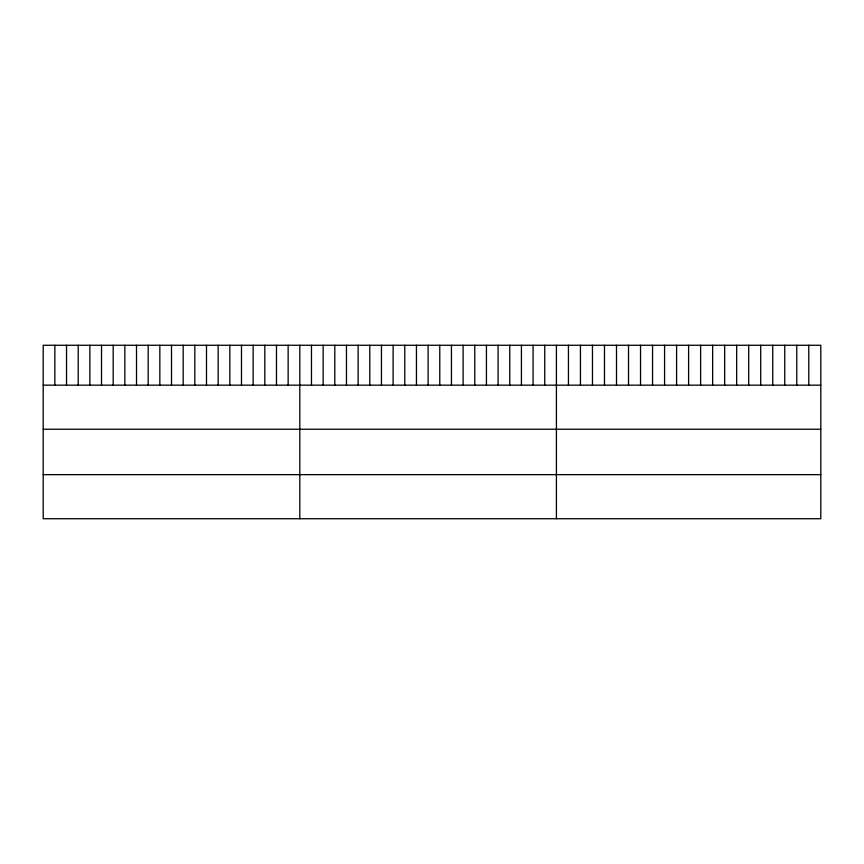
<?xml version="1.0" encoding="UTF-8"?>
<svg xmlns="http://www.w3.org/2000/svg" width="864" height="864" viewBox="0 0 864 864"><rect width="100%" height="100%" fill="white"/><g stroke="black" fill="none" stroke-linecap="round" stroke-linejoin="round"><path stroke-width="1.3" d="M820.8 385.16L820.8 518.735L43.2 518.735L43.2 345.265L820.8 345.265L820.8 385.16L43.2 385.16M43.2 429.235L820.8 429.235M43.2 474.649L820.8 474.649M808.78 345.265L808.78 385.16M796.77 345.265L796.77 385.16M784.75 345.265L784.75 385.16M772.729 345.265L772.729 385.16M760.709 345.265L760.709 385.16M748.699 345.265L748.699 385.16M736.679 345.265L736.679 385.16M724.658 345.265L724.658 385.16M712.638 345.265L712.638 385.16M700.628 345.265L700.628 385.16M688.608 345.265L688.608 385.16M676.588 345.265L676.588 385.16M664.578 345.265L664.578 385.16M652.558 345.265L652.558 385.16M640.537 345.265L640.537 385.16M628.517 345.265L628.517 385.16M616.507 345.265L616.507 385.16M604.487 345.265L604.487 385.16M592.466 345.265L592.466 385.16M580.446 345.265L580.446 385.16M568.436 345.265L568.436 385.16M556.416 345.265L556.416 518.735M544.752 345.265L544.752 385.16M533.088 345.265L533.088 385.16M521.424 345.265L521.424 385.16M509.76 345.265L509.76 385.16M498.096 345.265L498.096 385.16M486.432 345.265L486.432 385.16M474.768 345.265L474.768 385.16M463.104 345.265L463.104 385.16M451.44 345.265L451.44 385.16M439.776 345.265L439.776 385.16M428.112 345.265L428.112 385.16M416.448 345.265L416.448 385.16M404.784 345.265L404.784 385.16M393.12 345.265L393.12 385.16M381.456 345.265L381.456 385.16M369.792 345.265L369.792 385.16M358.128 345.265L358.128 385.16M346.464 345.265L346.464 385.16M334.8 345.265L334.8 385.16M323.136 345.265L323.136 385.16M311.472 345.265L311.472 385.16M299.808 345.265L299.808 518.735M288.144 345.265L288.144 385.16M276.48 345.265L276.48 385.16M264.816 345.265L264.816 385.16M253.152 345.265L253.152 385.16M241.488 345.265L241.488 385.16M229.824 345.265L229.824 385.16M218.16 345.265L218.16 385.16M206.496 345.265L206.496 385.16M194.832 345.265L194.832 385.16M183.168 345.265L183.168 385.16M171.504 345.265L171.504 385.16M159.84 345.265L159.84 385.16M148.176 345.265L148.176 385.16M136.512 345.265L136.512 385.16M124.848 345.265L124.848 385.16M113.184 345.265L113.184 385.16M101.52 345.265L101.52 385.16M89.856 345.265L89.856 385.16M78.192 345.265L78.192 385.16M66.528 345.265L66.528 385.16M54.864 345.265L54.864 385.16"/></g></svg>
